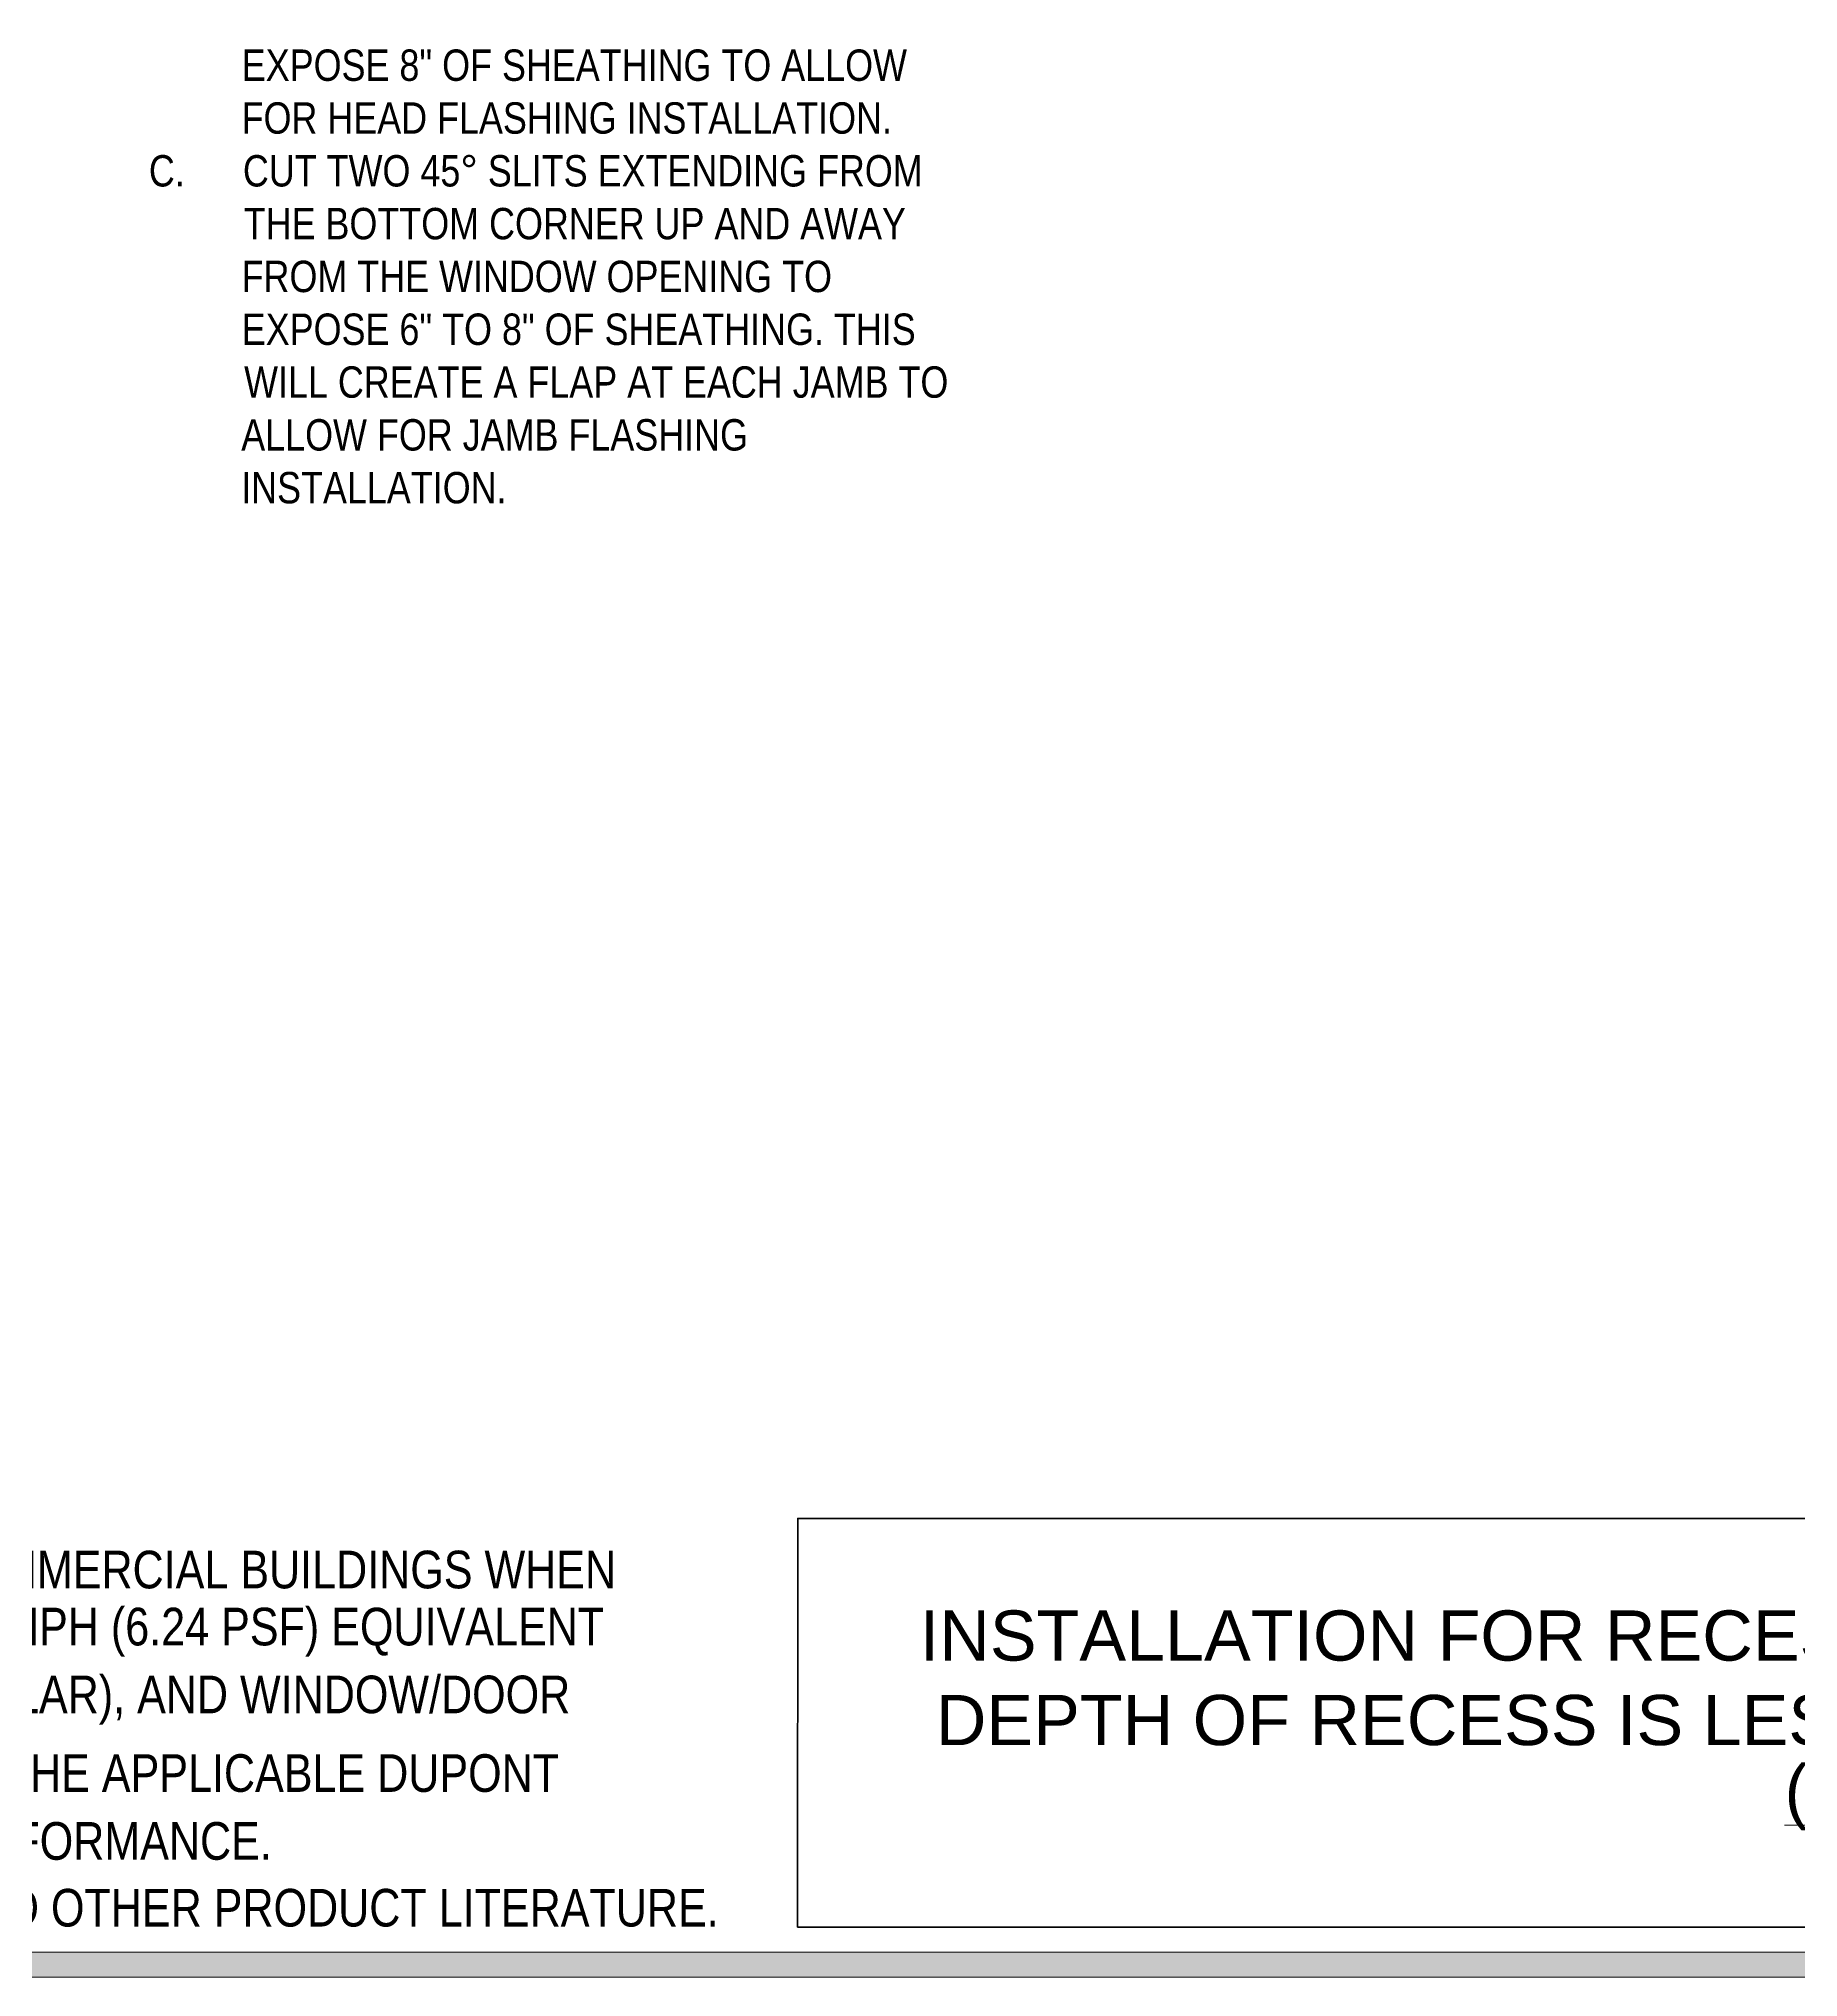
# Model space of a CAD drawing. Extents: x -1337 to 5791, y -3809 to 1769.
# Drawn here: x -253 to 378, y -797 to -101 of the extents above; entities that cross this region are included whole.
import ezdxf

# ---------------------------------------------------------------- set-up
doc = ezdxf.new("R2010")
doc.units = 0
doc.header["$MEASUREMENT"] = 0
doc.layers.get('0').update_dxf_attribs({"lineweight": 0})
for name, color, linetype, lineweight in [('.ATI-TEXT', 7, 'Continuous', 0), ('A-ANNO-TTLB-TEXT-MEDM', 7, 'Continuous', 0), ('A-DETL-MEDM', 7, 'Continuous', 0), ('G-ANNO-TTLB', 7, 'Continuous', 0)]:
    doc.layers.add(name, color=color, linetype=linetype, lineweight=lineweight)

# ---------------------------------------------------------------- blocks, each defined once
blk = doc.blocks.new('Block_43')
at = {"layer": '.ATI-TEXT', "char_height": 0.2, "attachment_point": 7}
for s, insert in [('\\C18;\\c0;\\FArial Narrow|b0|i0|c1;\\H11.249999;\\W1.000000;EXPOSE 8" OF SHEATHING TO ALLOW', (-180.29, -116.2)), ('\\C18;\\c0;\\FArial Narrow|b0|i0|c1;\\H11.249999;\\W1.000000;FOR HEAD FLASHING INSTALLATION.', (-180.35, -135.15)), ('\\C18;\\c0;\\FArial Narrow|b0|i0|c1;\\H11.249999;\\W1.000000;C.', (-213.63, -154.1)), ('\\C18;\\c0;\\FArial Narrow|b0|i0|c1;\\H11.249999;\\W1.000000;CUT TWO 45° SLITS EXTENDING FROM', (-179.88, -154.1)), ('\\C18;\\c0;\\FArial Narrow|b0|i0|c1;\\H11.249999;\\W1.000000;THE BOTTOM CORNER UP AND AWAY', (-179.59, -173.05)), ('\\C18;\\c0;\\FArial Narrow|b0|i0|c1;\\H11.249999;\\W1.000000;FROM THE WINDOW OPENING TO', (-180.35, -192)), ('\\C18;\\c0;\\FArial Narrow|b0|i0|c1;\\H11.249999;\\W1.000000;EXPOSE 6" TO 8" OF SHEATHING. THIS', (-180.29, -210.95)), ('\\C18;\\c0;\\FArial Narrow|b0|i0|c1;\\H11.249999;\\W1.000000;WILL CREATE A FLAP AT EACH JAMB TO', (-179.45, -229.9)), ('\\C18;\\c0;\\FArial Narrow|b0|i0|c1;\\H11.249999;\\W1.000000;ALLOW FOR JAMB FLASHING', (-180.48, -248.85)), ('\\C18;\\c0;\\FArial Narrow|b0|i0|c1;\\H11.249999;\\W1.000000;INSTALLATION.', (-180.5, -267.8))]:
    blk.add_mtext(s, dxfattribs=dict(at, insert=insert))
blk = doc.blocks.new('Block_84')
at = {"layer": '.ATI-TEXT', "char_height": 0.2, "attachment_point": 7}
for s, insert in [('\\C18;\\c0;\\FArial Narrow|b0|i0|c1;\\H13.500003;\\W1.000000;INSTALLATION IS APPLICABLE FOR SINGLE-FAMILY RESIDENTIAL & WOOD-FRAMED MULITI-FAMILY AND LIGHT COMMERCIAL BUILDINGS WHEN ', (-1128.49, -657.15)), ('\\C18;\\c0;\\FArial Narrow|b0|i0|c1;\\H13.500003;\\W1.000000;PERFORMANCE REQUIREMENTS DO NOT EXCEED ASTM E1677 (65 MPH EQUIVALENT STRUCTURAL LOAD AND 50 MPH (6.24 PSF) EQUIVALENT', (-1128.49, -681.49)), ('\\C18;\\c0;\\FArial Narrow|b0|i0|c1;\\H13.500003;\\W1.000000;WIND-DRIVEN RAIN WATER INFILTRATION WHEN TESTED IN ACCORDANCE WITH ASTM E331, ASTM E1105, OR SIMILAR), AND WINDOW/DOOR', (-1128.49, -705.84)), ('\\C18;\\c0;\\FArial Narrow|b0|i0|c1;\\H13.500003;\\W1.000000;DESIGN RATINGS THAT DO NOT EXCEED DP45. SEE \\FArial Narrow Italic|b0|i1|c1;APPLICABLE STRUCTURES AND PERFORMANCE CRITERIA \\FArial Narrow|b0|i0|c1;IN THE APPLICABLE DUPONT', (-1128.28, -730.18)), ('\\C18;\\c0;\\FArial Narrow|b0|i0|c1;\\H13.500003;\\W1.000000;INSTALLATION GUIDELINE FOR MORE INFORMATION REGARDING BUILDING TYPES AND BUILDING ENVELOPE PERFORMANCE.  ', (-1128.3, -754.53)), ('\\C18;\\c0;\\FArial Narrow|b0|i0|c1;\\H13.500003;\\W1.000000;ALWAYS CHECK \\L\\C160;\\c16730368;BUILDING.DUPON\\l\\LT\\l\\L.COM\\l\\C18;\\c0; FOR THE LATEST VERSIONS OF DUPONT INSTALLATION GUIDELINES AND OTHER PRODUCT LITERATURE.', (-1126.81, -778.5))]:
    blk.add_mtext(s, dxfattribs=dict(at, insert=insert))
blk = doc.blocks.new('Block_843')
at = {"layer": 'A-ANNO-TTLB-TEXT-MEDM', "char_height": 0.2, "attachment_point": 7}
for s, insert in [('\\C5;\\c16711680;\\FArial|b0|i0|c1;\\H18.000001;\\W1.000000;INSTALLATION FOR RECESSED WINDOW CONDITIONS WHERE', (63.06, -683.15)), ('\\C5;\\c16711680;\\FArial|b0|i0|c1;\\H18.000001;\\W1.000000;DEPTH OF RECESS IS LESS THAN 1/2 THE WIDTH OF RECESS', (68.8, -713.47)), ('\\L\\C5;\\c16711680;\\FArial|b0|i0|c1;\\H18.000001;\\W1.000000;(METHOD 1)\\l', (373.42, -743.79))]:
    blk.add_mtext(s, dxfattribs=dict(at, insert=insert))

msp = doc.modelspace()

# ---------------------------------------------------------------- hatches: boundary and pattern name
at = {"layer": 'G-ANNO-TTLB', "true_color": 0xff00ff, "transparency": 33554687}
h = msp.add_hatch(color=6, dxfattribs=at)
edge = h.paths.add_edge_path()
edge.add_spline(control_points=[(1773.02, -796.5), (1773.02, -796.5), (-1156.5, -796.5), (-1156.5, -796.5), (-1156.5, -796.5), (-1156.5, 1660.5), (-1156.5, 1660.5), (-1156.5, 1660.5), (1773.02, 1660.5), (1773.02, 1660.5), (1773.02, 1660.5), (1773.02, -796.5), (1773.02, -796.5)], knot_values=[0, 0, 0, 0, 1, 1, 1, 2, 2, 2, 3, 3, 3, 4, 4, 4, 4], degree=3, periodic=0)
edge = h.paths.add_edge_path()
edge.add_spline(control_points=[(-1147.5, 1651.5), (-1147.5, 1651.5), (-1147.5, -787.5), (-1147.5, -787.5), (-1147.5, -787.5), (1764.02, -787.5), (1764.02, -787.5), (1764.02, -787.5), (1764.02, 1651.5), (1764.02, 1651.5), (1764.02, 1651.5), (-1147.5, 1651.5), (-1147.5, 1651.5)], knot_values=[0, 0, 0, 0, 1, 1, 1, 2, 2, 2, 3, 3, 3, 4, 4, 4, 4], degree=3, periodic=0)
edge.add_line((-1147.5, 1651.5), (-1147.5, 1651.5))

# ---------------------------------------------------------------- linework, layer by layer
at = {"color": 18, "lineweight": 0, "true_color": 0x000000}
msp.add_lwpolyline([(-1147.5, -787.5), (-1147.5, 1651.5), (1764.02, 1651.5), (1764.02, -787.5)], close=True, dxfattribs=at)
at = {"layer": 'A-DETL-MEDM', "color": 18, "lineweight": 106, "true_color": 0x000000}
msp.add_lwpolyline([(877.92, -631.84), (19.26, -631.84), (19.17, -778.5), (877.86, -778.5)], close=True, dxfattribs=at)
at = {"layer": 'G-ANNO-TTLB', "color": 6, "lineweight": 9, "true_color": 0xff00ff}
for p, q in [((-1147.5, -787.5), (1764.02, -787.5)), ((1764.02, -787.5), (-1147.5, -787.5)), ((-1156.5, -796.5), (1773.02, -796.5))]:
    msp.add_line(p, q, dxfattribs=at)
at = {"layer": 'G-ANNO-TTLB'}
for points in [[(1773.02, -796.5), (1773.02, -796.5), (-1156.5, -796.5), (-1156.5, -796.5), (-1156.5, -796.5), (-1156.5, 1660.5), (-1156.5, 1660.5), (-1156.5, 1660.5), (1773.02, 1660.5), (1773.02, 1660.5), (1773.02, 1660.5), (1773.02, -796.5), (1773.02, -796.5)], [(-1147.5, 1651.5), (-1147.5, 1651.5), (-1147.5, -787.5), (-1147.5, -787.5), (-1147.5, -787.5), (1764.02, -787.5), (1764.02, -787.5), (1764.02, -787.5), (1764.02, 1651.5), (1764.02, 1651.5), (1764.02, 1651.5), (-1147.5, 1651.5), (-1147.5, 1651.5)]]:
    msp.add_open_spline(points, degree=3, knots=[0, 0, 0, 0, 1, 1, 1, 2, 2, 2, 3, 3, 3, 4, 4, 4, 4], dxfattribs=at)

# ---------------------------------------------------------------- block references
at = {"layer": '.ATI-TEXT'}
for name in ['Block_43', 'Block_84']:
    msp.add_blockref(name, (0, 0), dxfattribs=at)
at = {"layer": 'A-ANNO-TTLB-TEXT-MEDM'}
msp.add_blockref('Block_843', (0, 0), dxfattribs=at)

doc.saveas('drawing.dxf')
